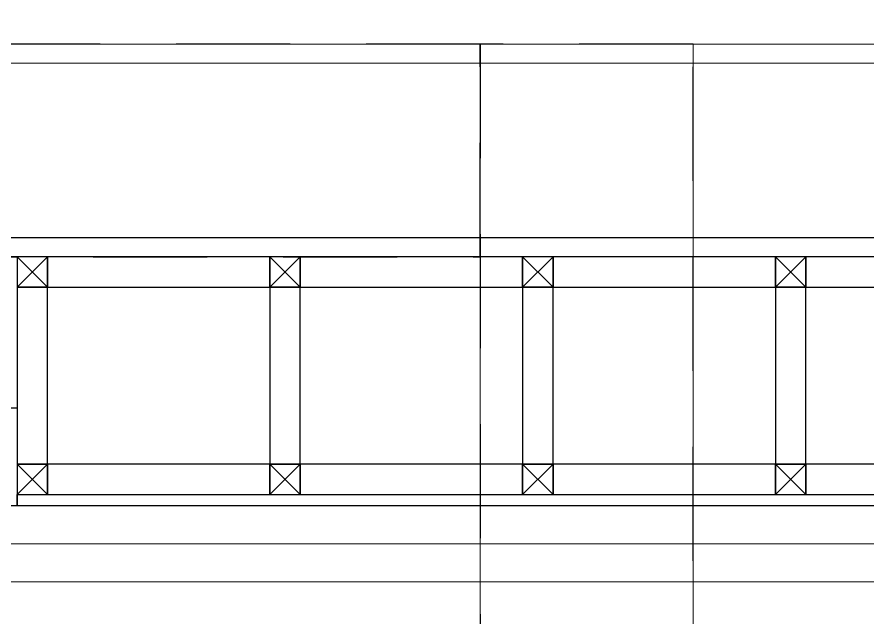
# Model space of a CAD drawing. Header units: metres. Extents: x 42 to 199, y -121 to 268.
# Drawn here: x 115.897 to 117.016, y 44.947 to 45.738 of the extents above; entities that cross this region are included whole.
import ezdxf

# ---------------------------------------------------------------- set-up
doc = ezdxf.new("R2010")
doc.units = ezdxf.units.M
doc.header["$LTSCALE"] = 0.3
doc.linetypes.add('HIDDEN', pattern=[0.375, 0.25, -0.125])
for name, color, linetype in [('A-Cols', 8, 'Continuous'), ('A-ELEVATION 2', 8, 'Continuous'), ('A-ELEVATION 3', 8, 'Continuous'), ('A-ELEVATION 5', 8, 'Continuous'), ('A-Hidden-Above', 8, 'HIDDEN'), ('A-Wall-Full', 8, 'Continuous'), ('A-Wall-Plst', 8, 'Continuous')]:
    doc.layers.add(name, color=color, linetype=linetype)
doc.layers.add('A-Furniture', color=8, linetype='Continuous', lineweight=0)
doc.layers.add('DA HOUSE ARCH LAYOUT', color=8, linetype='Continuous', lineweight=9)

# ---------------------------------------------------------------- blocks, each defined once
blk = doc.blocks.new('zw$CABC')
at = {"layer": 'A-ELEVATION 3'}
for p, q in [((0, 0), (-0.04, 0.04)), ((0, 0.04), (-0.04, 0))]:
    blk.add_line(p, q, dxfattribs=at)
blk.add_lwpolyline([(-0.04, 0.04), (0, 0.04), (0, 0), (-0.04, 0)], close=True, dxfattribs=at)
blk = doc.blocks.new('BEAM LAYOUTS AND DEPTS AS PER SITE')
at = {"layer": 'A-ELEVATION 2', "color": 8, "lineweight": 0}
for p, q in [((116.7862, 45.702), (116.7862, 27.772)), ((116.5062, 45.422), (116.5062, 28.052))]:
    blk.add_line(p, q, dxfattribs=at)
at = {"layer": 'A-Hidden-Above', "color": 8, "ltscale": 2}
blk.add_lwpolyline([(116.5062, 45.702), (113.8928, 45.702, -0.331688), (113.9971, 45.422), (116.5062, 45.422)], format="xyb", close=True, dxfattribs=at)
blk.add_lwpolyline([(116.5062, 27.772), (116.7862, 27.772), (116.7862, 45.702), (116.5062, 45.702)], close=True, dxfattribs=at)
blk = doc.blocks.new('DA HOUSE ARCH LAYOUT')
at = {"color": 8, "transparency": 33554687}
blk.add_wipeout([(-11.75, 107.63), (-11.75, 78.6832), (-4.6699, 77.9793), (-4.6699, 87.3699), (20.9401, 87.3699), (20.94, 97.27), (30.1376, 97.27), (30.1376, 95.8004), (30.1509, 95.6202), (30.2068, 95.3936), (30.2908, 95.2058), (30.4267, 95.0082), (30.5877, 94.8493), (30.7469, 94.7385), (30.9156, 94.6565), (31.1167, 94.5963), (31.3676, 94.5704), (31.6721, 94.6087), (31.9475, 94.7157), (32.1814, 94.8781), (32.441, 95.1999), (32.4934, 95.3049), (32.5584, 95.4923), (32.5869, 95.6387), (32.5967, 95.8477), (32.5782, 96.0181), (32.5404, 96.1711), (32.4781, 96.3293), (32.428, 96.4237), (32.3565, 96.5318), (32.2288, 96.6615), (32.1161, 96.7764), (31.9914, 96.8605), (31.8786, 96.9192), (31.3843, 97.0303), (31.3843, 97.1695), (32.0248, 97.1695), (32.0248, 106.3305), (12.6625, 106.33), (12.6624, 107.63)], dxfattribs=at).dxf.layer = 'A-ELEVATION 3'
at = {"layer": 'A-ELEVATION 3', "color": 8, "transparency": 33554559}
for points in [[(18.7908, 106.0101), (19.0833, 106.0101), (19.0833, 106.0501), (18.7908, 106.0501)], [(19.1233, 106.0101), (19.4158, 106.0101), (19.4158, 106.0501), (19.1233, 106.0501)], [(19.4558, 106.0101), (19.7483, 106.0101), (19.7483, 106.0501), (19.4558, 106.0501)], [(19.7883, 106.0101), (20.0808, 106.0101), (20.0808, 106.0501), (19.7883, 106.0501)], [(18.7908, 106.0101), (18.7508, 106.0101), (18.7508, 105.7773), (18.7908, 105.7773)], [(19.1233, 106.0101), (19.0833, 106.0101), (19.0833, 105.7773), (19.1233, 105.7773)], [(19.4558, 106.0101), (19.4158, 106.0101), (19.4158, 105.7773), (19.4558, 105.7773)], [(19.7883, 106.0101), (19.7483, 106.0101), (19.7483, 105.7773), (19.7883, 105.7773)], [(18.7908, 105.7373), (19.0833, 105.7373), (19.0833, 105.7773), (18.7908, 105.7773)], [(19.1233, 105.7373), (19.4158, 105.7373), (19.4158, 105.7773), (19.1233, 105.7773)], [(19.4558, 105.7373), (19.7483, 105.7373), (19.7483, 105.7773), (19.4558, 105.7773)], [(19.7883, 105.7373), (20.0808, 105.7373), (20.0808, 105.7773), (19.7883, 105.7773)]]:
    blk.add_lwpolyline(points, close=True, dxfattribs=at)
at = {"layer": 'A-ELEVATION 5', "color": 8}
for points in [[(18.7508, 105.7223), (18.7358, 105.7223), (18.7358, 105.8512), (18.7508, 105.8512)], [(18.7508, 105.7373), (20.7858, 105.7373), (20.7858, 105.7223), (18.7508, 105.7223)]]:
    blk.add_lwpolyline(points, close=True, dxfattribs=at)
at = {"layer": 'A-Furniture', "color": 8}
for points in [[(20.7858, 105.7223), (18.7358, 105.7223), (18.6858, 105.6723), (20.7358, 105.6723)], [(20.7358, 105.6723), (18.6358, 105.6723), (18.6358, 105.6223), (20.6858, 105.6223)]]:
    blk.add_lwpolyline(points, close=True, dxfattribs=at)
at = {"layer": 'A-Wall-Full', "color": 8, "transparency": 33554687}
blk.add_lwpolyline([(12.5275, 106.3051), (20.9908, 106.3052), (20.9908, 99.935), (20.8108, 99.935), (20.8108, 106.0751), (13.615, 106.0751)], dxfattribs=at)
at = {"layer": 'A-Wall-Plst', "color": 8}
for points in [[(19.36, 99.3), (19.36, 99.96), (20.7858, 99.96), (20.7858, 106.0501), (13.64, 106.05), (13.64, 105.4951), (14.2376, 105.4951), (14.2376, 105.3401), (13.64, 105.3401), (13.64, 99.96), (14.2476, 99.96), (14.2476, 99.68), (13.36, 99.68), (13.36, 101.58), (11.76, 101.58), (11.76, 99.96), (12.3602, 99.96), (12.3602, 99.68), (11.61, 99.68), (11.61, 99.3)], [(12.6625, 106.33), (32.0248, 106.3305)]]:
    blk.add_lwpolyline(points, dxfattribs=at)
at = {"layer": 'A-Cols', "color": 8}
blk.add_blockref('BEAM LAYOUTS AND DEPTS AS PER SITE', (-97.1462, 60.628), dxfattribs=at)
at = {"layer": 'A-ELEVATION 3', "color": 8, "xscale": -1, "rotation": 90}
for p in [(18.7908, 106.0101), (19.1233, 106.0101), (19.4558, 106.0101), (19.7883, 106.0101), (18.7908, 105.7373), (19.1233, 105.7373), (19.4558, 105.7373), (19.7883, 105.7373)]:
    blk.add_blockref('zw$CABC', p, dxfattribs=at)

msp = doc.modelspace()

# ---------------------------------------------------------------- block references
at = {"layer": 'DA HOUSE ARCH LAYOUT'}
msp.add_blockref('DA HOUSE ARCH LAYOUT', (97.1462, -60.628), dxfattribs=at)

doc.saveas('drawing.dxf')
